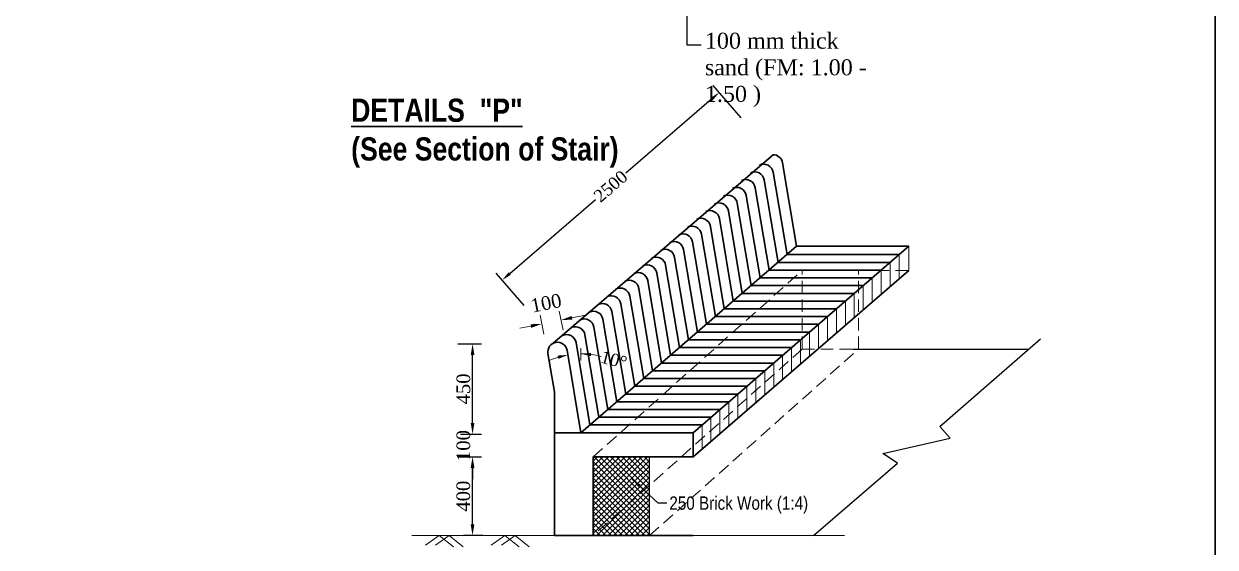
# Model space of a CAD drawing. Header units: metres. Extents: x -1354 to 3686, y -9962 to -7697.
# Drawn here: x 2789.23 to 2837.19, y -7776.56 to -7755.5 of the extents above; entities that cross this region are included whole.
import ezdxf

# ---------------------------------------------------------------- set-up
doc = ezdxf.new("R2010")
doc.units = ezdxf.units.M
doc.linetypes.add('DASHED', pattern=[0.75, 0.5, -0.25])
doc.layers.add('Blocks', color=11, linetype='Continuous', lineweight=9)
doc.layers.add('Layer1', color=7, linetype='Continuous', lineweight=13)
doc.styles.get("Standard").update_dxf_attribs({"font": 'times.ttf'})
doc.styles.add('TIMES', font='ARIALN.TTF')
doc.dimstyles.get("Standard").update_dxf_attribs({"dimtxt": 0.5, "dimasz": 0.4075, "dimexe": 0.364, "dimexo": 0.219, "dimgap": 0.09, "dimtad": 0, "dimdec": 0, "dimlfac": 1000, "dimzin": 0, "dimdsep": 46, "dimtxsty": 'Standard', "dimcen": 0.09, "dimadec": 0, "dimazin": 0, "dimtfac": 1, "dimtdec": 0, "dimtofl": 0, "dimtmove": 0, "dimatfit": 3, "dimfxl": 1, "dimtolj": 1, "dimtzin": 0, "dimarcsym": 0})
pattern_1 = [(45, (4403.66699, -3930.90169), (-0.1122532015, 0.1122532015), []), (135, (4403.66699, -3930.90169), (-0.1122532015, -0.1122532015), [])]

# ---------------------------------------------------------------- blocks, each defined once
blk = doc.blocks.new('*D974')
at = {"layer": 'Defpoints', "color": 0, "lineweight": -3}
for p in [(2806.467, -7772.929), (2807.292, -7772.929), (2807.929, -7776.092)]:
    blk.add_point(p, dxfattribs=at)
at = {"layer": 'Layer1', "color": 0, "lineweight": -2}
for p, q in [((2806.686, -7772.929), (2807.656, -7772.929)), ((2807.71, -7776.092), (2806.928, -7776.092))]:
    blk.add_line(p, q, dxfattribs=at)
at = {"layer": 'Layer1', "color": 7, "lineweight": -2}
blk.add_line((2807.292, -7775.642), (2807.292, -7773.379), dxfattribs=at)
at = {"layer": 'Layer1', "color": 7, "lineweight": -3}
for points in [[(2807.217, -7773.379), (2807.367, -7773.379), (2807.292, -7772.929)], [(2807.217, -7775.642), (2807.367, -7775.642), (2807.292, -7776.092)]]:
    blk.add_solid(points, dxfattribs=at)
at = {"layer": 'Layer1', "color": 0, "lineweight": 13, "insert": (2806.922, -7774.51), "char_height": 0.55, "attachment_point": 5, "rotation": 90}
blk.add_mtext('\\A1;400', dxfattribs=at)
blk = doc.blocks.new('*D975')
at = {"layer": 'Defpoints', "color": 0, "lineweight": -3}
for p in [(2806.61, -7772.016), (2807.294, -7772.016), (2806.467, -7772.929)]:
    blk.add_point(p, dxfattribs=at)
at = {"layer": 'Layer1', "color": 7, "lineweight": -2}
for p, q in [((2807.294, -7771.566), (2807.294, -7771.116)), ((2807.294, -7773.379), (2807.294, -7773.829))]:
    blk.add_line(p, q, dxfattribs=at)
at = {"layer": 'Layer1', "color": 0, "lineweight": -2}
for p, q in [((2806.829, -7772.016), (2807.658, -7772.016)), ((2806.686, -7772.929), (2807.658, -7772.929))]:
    blk.add_line(p, q, dxfattribs=at)
at = {"layer": 'Layer1', "color": 7, "lineweight": -3}
for points in [[(2807.219, -7771.566), (2807.369, -7771.566), (2807.294, -7772.016)], [(2807.219, -7773.379), (2807.369, -7773.379), (2807.294, -7772.929)]]:
    blk.add_solid(points, dxfattribs=at)
at = {"layer": 'Layer1', "color": 0, "lineweight": 13, "insert": (2806.925, -7772.473), "char_height": 0.55, "attachment_point": 5, "rotation": 90}
blk.add_mtext('\\A1;100', dxfattribs=at)
blk = doc.blocks.new('*D976')
at = {"layer": 'Defpoints', "color": 0, "lineweight": -3}
for p in [(2806.483, -7768.373), (2807.294, -7768.373), (2806.589, -7772.016)]:
    blk.add_point(p, dxfattribs=at)
at = {"layer": 'Layer1', "color": 0, "lineweight": -2}
for p, q in [((2806.702, -7768.373), (2807.658, -7768.373)), ((2806.808, -7772.016), (2807.658, -7772.016))]:
    blk.add_line(p, q, dxfattribs=at)
at = {"layer": 'Layer1', "color": 7, "lineweight": -2}
blk.add_line((2807.294, -7771.566), (2807.294, -7768.823), dxfattribs=at)
at = {"layer": 'Layer1', "color": 7, "lineweight": -3}
for points in [[(2807.219, -7768.823), (2807.369, -7768.823), (2807.294, -7768.373)], [(2807.219, -7771.566), (2807.369, -7771.566), (2807.294, -7772.016)]]:
    blk.add_solid(points, dxfattribs=at)
at = {"layer": 'Layer1', "color": 0, "lineweight": 13, "insert": (2806.925, -7770.195), "char_height": 0.55, "attachment_point": 5, "rotation": 90}
blk.add_mtext('\\A1;450', dxfattribs=at)
blk = doc.blocks.new('*D979')
at = {"layer": 'Blocks', "color": 0, "linetype": 'ByBlock', "lineweight": -2, "ltscale": 0.5}
for p, q in [((2818.104, -7759.282), (2816.985, -7757.986)), ((2816.914, -7758.528), (2813.464, -7761.51)), ((2808.792, -7765.547), (2812.242, -7762.566)), ((2809.365, -7766.834), (2808.245, -7765.538))]:
    blk.add_line(p, q, dxfattribs=at)
at = {"layer": 'Blocks', "color": 0, "linetype": 'ByBlock', "lineweight": -3, "ltscale": 0.5}
for points in [[(2816.87, -7758.477), (2816.959, -7758.58), (2817.223, -7758.262)], [(2808.747, -7765.496), (2808.836, -7765.599), (2808.483, -7765.814)]]:
    blk.add_solid(points, dxfattribs=at)
at = {"layer": 'Defpoints', "color": 0, "linetype": 'ByBlock', "lineweight": -3, "ltscale": 0.5}
for p in [(2817.223, -7758.262), (2818.247, -7759.447), (2809.508, -7767)]:
    blk.add_point(p, dxfattribs=at)
at = {"layer": 'Blocks', "color": 0, "linetype": 'ByBlock', "lineweight": 13, "ltscale": 0.5, "insert": (2812.853, -7762.038), "char_height": 0.5, "attachment_point": 5, "rotation": 40.8322}
blk.add_mtext('\\A1;2500', dxfattribs=at)
blk = doc.blocks.new('*D1012')
at = {"layer": 'Defpoints', "color": 0, "lineweight": -3}
for p in [(2806.467, -7772.929), (2807.292, -7772.929), (2807.929, -7776.092)]:
    blk.add_point(p, dxfattribs=at)
at = {"layer": 'Layer1', "color": 0, "lineweight": -2}
for p, q in [((2806.686, -7772.929), (2807.656, -7772.929)), ((2807.71, -7776.092), (2806.928, -7776.092))]:
    blk.add_line(p, q, dxfattribs=at)
at = {"layer": 'Layer1', "color": 7, "lineweight": -2}
blk.add_line((2807.292, -7775.642), (2807.292, -7773.379), dxfattribs=at)
at = {"layer": 'Layer1', "color": 7, "lineweight": -3}
for points in [[(2807.217, -7773.379), (2807.367, -7773.379), (2807.292, -7772.929)], [(2807.217, -7775.642), (2807.367, -7775.642), (2807.292, -7776.092)]]:
    blk.add_solid(points, dxfattribs=at)
at = {"layer": 'Layer1', "color": 0, "lineweight": 13, "insert": (2806.922, -7774.51), "char_height": 0.55, "attachment_point": 5, "rotation": 90}
blk.add_mtext('\\A1;400', dxfattribs=at)
blk = doc.blocks.new('*D1013')
at = {"layer": 'Defpoints', "color": 0, "lineweight": -3}
for p in [(2806.61, -7772.016), (2807.294, -7772.016), (2806.467, -7772.929)]:
    blk.add_point(p, dxfattribs=at)
at = {"layer": 'Layer1', "color": 7, "lineweight": -2}
for p, q in [((2807.294, -7771.566), (2807.294, -7771.116)), ((2807.294, -7773.379), (2807.294, -7773.829))]:
    blk.add_line(p, q, dxfattribs=at)
at = {"layer": 'Layer1', "color": 0, "lineweight": -2}
for p, q in [((2806.829, -7772.016), (2807.658, -7772.016)), ((2806.686, -7772.929), (2807.658, -7772.929))]:
    blk.add_line(p, q, dxfattribs=at)
at = {"layer": 'Layer1', "color": 7, "lineweight": -3}
for points in [[(2807.219, -7771.566), (2807.369, -7771.566), (2807.294, -7772.016)], [(2807.219, -7773.379), (2807.369, -7773.379), (2807.294, -7772.929)]]:
    blk.add_solid(points, dxfattribs=at)
at = {"layer": 'Layer1', "color": 0, "lineweight": 13, "insert": (2806.925, -7772.473), "char_height": 0.55, "attachment_point": 5, "rotation": 90}
blk.add_mtext('\\A1;100', dxfattribs=at)
blk = doc.blocks.new('*D1014')
at = {"layer": 'Defpoints', "color": 0, "lineweight": -3}
for p in [(2806.483, -7768.373), (2807.294, -7768.373), (2806.589, -7772.016)]:
    blk.add_point(p, dxfattribs=at)
at = {"layer": 'Layer1', "color": 0, "lineweight": -2}
for p, q in [((2806.702, -7768.373), (2807.658, -7768.373)), ((2806.808, -7772.016), (2807.658, -7772.016))]:
    blk.add_line(p, q, dxfattribs=at)
at = {"layer": 'Layer1', "color": 7, "lineweight": -2}
blk.add_line((2807.294, -7771.566), (2807.294, -7768.823), dxfattribs=at)
at = {"layer": 'Layer1', "color": 7, "lineweight": -3}
for points in [[(2807.219, -7768.823), (2807.369, -7768.823), (2807.294, -7768.373)], [(2807.219, -7771.566), (2807.369, -7771.566), (2807.294, -7772.016)]]:
    blk.add_solid(points, dxfattribs=at)
at = {"layer": 'Layer1', "color": 0, "lineweight": 13, "insert": (2806.925, -7770.195), "char_height": 0.55, "attachment_point": 5, "rotation": 90}
blk.add_mtext('\\A1;450', dxfattribs=at)
blk = doc.blocks.new('*D1017')
at = {"layer": 'Blocks', "color": 0, "linetype": 'ByBlock', "lineweight": -2, "ltscale": 0.5}
for p, q in [((2818.104, -7759.282), (2816.985, -7757.986)), ((2816.914, -7758.528), (2813.464, -7761.51)), ((2808.792, -7765.547), (2812.242, -7762.566)), ((2809.365, -7766.834), (2808.245, -7765.538))]:
    blk.add_line(p, q, dxfattribs=at)
at = {"layer": 'Blocks', "color": 0, "linetype": 'ByBlock', "lineweight": -3, "ltscale": 0.5}
for points in [[(2816.87, -7758.477), (2816.959, -7758.58), (2817.223, -7758.262)], [(2808.747, -7765.496), (2808.836, -7765.599), (2808.483, -7765.814)]]:
    blk.add_solid(points, dxfattribs=at)
at = {"layer": 'Defpoints', "color": 0, "linetype": 'ByBlock', "lineweight": -3, "ltscale": 0.5}
for p in [(2817.223, -7758.262), (2818.247, -7759.447), (2809.508, -7767)]:
    blk.add_point(p, dxfattribs=at)
at = {"layer": 'Blocks', "color": 0, "linetype": 'ByBlock', "lineweight": 13, "ltscale": 0.5, "insert": (2812.853, -7762.038), "char_height": 0.5, "attachment_point": 5, "rotation": 40.8322}
blk.add_mtext('\\A1;2500', dxfattribs=at)

msp = doc.modelspace()

# ---------------------------------------------------------------- hatches: boundary and pattern name
at = {"layer": 'Blocks', "linetype": 'ByBlock', "lineweight": 5, "ltscale": 0.5}
h = msp.add_hatch(dxfattribs=at)
h.set_pattern_fill('ANSI37', color=0, scale=0.05, style=0)
h.set_pattern_definition(pattern_1)
h.paths.add_polyline_path([(2814.417193, -7776.092006), (2814.417193, -7772.9287), (2812.149664, -7772.9287), (2812.149664, -7776.092006)])
h = msp.add_hatch(dxfattribs=at)
h.set_pattern_fill('ANSI37', color=0, scale=0.05, style=0)
h.set_pattern_definition(pattern_1)
h.paths.add_polyline_path([(2814.417193, -7776.092006), (2814.417193, -7772.9287), (2812.149664, -7772.9287), (2812.149664, -7776.092006)])

# ---------------------------------------------------------------- linework, layer by layer
at = {"color": 0, "linetype": 'DASHED', "lineweight": 9}
for p, q in [((2812.149664, -7772.9287), (2820.562924, -7765.426139)), ((2812.149664, -7772.9287), (2820.562924, -7765.426139)), ((2820.562924, -7765.426139), (2824.850776, -7765.426139)), ((2820.562924, -7768.589445), (2820.562924, -7765.426139)), ((2820.562924, -7765.426139), (2824.850776, -7765.426139)), ((2820.562924, -7768.589445), (2820.562924, -7765.426139)), ((2822.830454, -7768.589445), (2822.830454, -7765.426139)), ((2822.830454, -7768.589445), (2822.830454, -7765.426139)), ((2820.562924, -7768.589445), (2812.149664, -7776.092006)), ((2820.562924, -7768.589445), (2812.149664, -7776.092006)), ((2814.417193, -7776.092006), (2822.830454, -7768.589445)), ((2814.417193, -7776.092006), (2822.830454, -7768.589445)), ((2820.562924, -7768.589445), (2822.830454, -7768.589445)), ((2820.562924, -7768.589445), (2822.830454, -7768.589445))]:
    msp.add_line(p, q, dxfattribs=at)
at = {"color": 0, "linetype": 'Continuous', "lineweight": -3, "ltscale": 0.5}
for p, q in [((2822.593152, -7768.589445), (2829.680371, -7768.589445)), ((2822.593152, -7768.589445), (2829.680371, -7768.589445)), ((2814.417193, -7776.092006), (2814.417193, -7772.9287)), ((2814.417193, -7776.092006), (2814.417193, -7772.9287))]:
    msp.add_line(p, q, dxfattribs=at)
msp.add_lwpolyline([(2821.023627, -7776.092006), (2824.393337, -7773.180047), (2823.804423, -7772.78988), (2826.521667, -7772.180156), (2826.10644, -7771.699656), (2830.150991, -7768.179888)], dxfattribs=at)
msp.add_lwpolyline([(2821.023627, -7776.092006), (2824.393337, -7773.180047), (2823.804423, -7772.78988), (2826.521667, -7772.180156), (2826.10644, -7771.699656), (2830.150991, -7768.179888)], dxfattribs=at)
at = {"layer": 'Blocks', "color": 0, "linetype": 'ByBlock', "lineweight": 30, "ltscale": 0.5}
for p, q in [((2810.540267, -7768.353021), (2819.386946, -7760.766271)), ((2810.540267, -7768.353021), (2819.386946, -7760.766271)), ((2820.338225, -7764.454117), (2819.772149, -7761.092039)), ((2820.338225, -7764.454117), (2819.772149, -7761.092039)), ((2819.590544, -7765.100231), (2819.03191, -7761.782347)), ((2819.590544, -7765.100231), (2819.03191, -7761.782347)), ((2819.951193, -7764.788574), (2819.392558, -7761.470691)), ((2819.951193, -7764.788574), (2819.392558, -7761.470691)), ((2819.229896, -7765.411887), (2818.671261, -7762.094004)), ((2819.229896, -7765.411887), (2818.671261, -7762.094004)), ((2818.5086, -7766.035201), (2817.949965, -7762.717318)), ((2818.5086, -7766.035201), (2817.949965, -7762.717318)), ((2818.869248, -7765.723544), (2818.310613, -7762.405661)), ((2818.869248, -7765.723544), (2818.310613, -7762.405661)), ((2818.147952, -7766.346857), (2817.589317, -7763.028974)), ((2818.147952, -7766.346857), (2817.589317, -7763.028974)), ((2817.426656, -7766.970171), (2816.868021, -7763.652288)), ((2817.426656, -7766.970171), (2816.868021, -7763.652288)), ((2817.787304, -7766.658514), (2817.228669, -7763.340631)), ((2817.787304, -7766.658514), (2817.228669, -7763.340631)), ((2817.066007, -7767.281827), (2816.507373, -7763.963944)), ((2817.066007, -7767.281827), (2816.507373, -7763.963944)), ((2811.656285, -7771.956678), (2820.338225, -7764.454117)), ((2811.656285, -7771.956678), (2820.338225, -7764.454117)), ((2816.344711, -7767.905141), (2815.786076, -7764.587258)), ((2816.344711, -7767.905141), (2815.786076, -7764.587258)), ((2816.705359, -7767.593484), (2816.146724, -7764.275601)), ((2816.705359, -7767.593484), (2816.146724, -7764.275601)), ((2816.168836, -7771.956678), (2824.850776, -7764.454117)), ((2816.168836, -7771.956678), (2824.850776, -7764.454117)), ((2820.338225, -7764.454117), (2824.850776, -7764.454117)), ((2820.338225, -7764.454117), (2824.850776, -7764.454117)), ((2815.984063, -7768.216797), (2815.425428, -7764.898914)), ((2815.984063, -7768.216797), (2815.425428, -7764.898914)), ((2819.590544, -7765.100231), (2824.103095, -7765.100231)), ((2819.590544, -7765.100231), (2824.103095, -7765.100231)), ((2819.951193, -7764.788574), (2824.463743, -7764.788574)), ((2819.951193, -7764.788574), (2824.463743, -7764.788574)), ((2815.262767, -7768.840111), (2814.704132, -7765.522228)), ((2815.262767, -7768.840111), (2814.704132, -7765.522228)), ((2815.623415, -7768.528454), (2815.06478, -7765.210571)), ((2815.623415, -7768.528454), (2815.06478, -7765.210571)), ((2816.168836, -7772.9287), (2824.850776, -7765.426139)), ((2816.168836, -7772.9287), (2824.850776, -7765.426139)), ((2819.229896, -7765.411887), (2823.742447, -7765.411887)), ((2819.229896, -7765.411887), (2823.742447, -7765.411887)), ((2814.902119, -7769.151768), (2814.343484, -7765.833884)), ((2814.902119, -7769.151768), (2814.343484, -7765.833884)), ((2818.5086, -7766.035201), (2823.02115, -7766.035201)), ((2818.5086, -7766.035201), (2823.02115, -7766.035201)), ((2818.869248, -7765.723544), (2823.381798, -7765.723544)), ((2818.869248, -7765.723544), (2823.381798, -7765.723544)), ((2814.180822, -7769.775081), (2813.622187, -7766.457198)), ((2814.180822, -7769.775081), (2813.622187, -7766.457198)), ((2814.54147, -7769.463424), (2813.982836, -7766.145541)), ((2814.54147, -7769.463424), (2813.982836, -7766.145541)), ((2818.147952, -7766.346857), (2822.660502, -7766.346857)), ((2818.147952, -7766.346857), (2822.660502, -7766.346857)), ((2813.820174, -7770.086738), (2813.261539, -7766.768855)), ((2813.820174, -7770.086738), (2813.261539, -7766.768855)), ((2817.426656, -7766.970171), (2821.939206, -7766.970171)), ((2817.426656, -7766.970171), (2821.939206, -7766.970171)), ((2817.787304, -7766.658514), (2822.299854, -7766.658514)), ((2817.787304, -7766.658514), (2822.299854, -7766.658514)), ((2813.098878, -7770.710051), (2812.540243, -7767.392168)), ((2813.098878, -7770.710051), (2812.540243, -7767.392168)), ((2813.459526, -7770.398394), (2812.900891, -7767.080511)), ((2813.459526, -7770.398394), (2812.900891, -7767.080511)), ((2817.066007, -7767.281827), (2821.578558, -7767.281827)), ((2817.066007, -7767.281827), (2821.578558, -7767.281827)), ((2812.377581, -7771.333364), (2811.818947, -7768.015481)), ((2812.377581, -7771.333364), (2811.818947, -7768.015481)), ((2812.73823, -7771.021708), (2812.179595, -7767.703825)), ((2812.73823, -7771.021708), (2812.179595, -7767.703825)), ((2816.344711, -7767.905141), (2820.857261, -7767.905141)), ((2816.344711, -7767.905141), (2820.857261, -7767.905141)), ((2816.705359, -7767.593484), (2821.21791, -7767.593484)), ((2816.705359, -7767.593484), (2821.21791, -7767.593484)), ((2812.016933, -7771.645021), (2811.458299, -7768.327138)), ((2812.016933, -7771.645021), (2811.458299, -7768.327138)), ((2815.984063, -7768.216797), (2820.496613, -7768.216797)), ((2815.984063, -7768.216797), (2820.496613, -7768.216797)), ((2810.587164, -7770.312242), (2810.327244, -7768.768509)), ((2810.587164, -7770.312242), (2810.327244, -7768.768509)), ((2811.656285, -7771.956678), (2811.09765, -7768.638795)), ((2811.656285, -7771.956678), (2811.09765, -7768.638795)), ((2815.262767, -7768.840111), (2819.775317, -7768.840111)), ((2815.262767, -7768.840111), (2819.775317, -7768.840111)), ((2815.623415, -7768.528454), (2820.135965, -7768.528454)), ((2815.623415, -7768.528454), (2820.135965, -7768.528454)), ((2814.54147, -7769.463424), (2819.054021, -7769.463424)), ((2814.54147, -7769.463424), (2819.054021, -7769.463424)), ((2814.902119, -7769.151768), (2819.414669, -7769.151768)), ((2814.902119, -7769.151768), (2819.414669, -7769.151768)), ((2814.180822, -7769.775081), (2818.693373, -7769.775081)), ((2814.180822, -7769.775081), (2818.693373, -7769.775081)), ((2810.587164, -7776.092006), (2810.587164, -7770.312242)), ((2810.587164, -7776.092006), (2810.587164, -7770.312242)), ((2813.459526, -7770.398394), (2817.972076, -7770.398394)), ((2813.459526, -7770.398394), (2817.972076, -7770.398394)), ((2813.820174, -7770.086738), (2818.332724, -7770.086738)), ((2813.820174, -7770.086738), (2818.332724, -7770.086738)), ((2813.098878, -7770.710051), (2817.611428, -7770.710051)), ((2813.098878, -7770.710051), (2817.611428, -7770.710051)), ((2812.377581, -7771.333364), (2816.890132, -7771.333364)), ((2812.377581, -7771.333364), (2816.890132, -7771.333364)), ((2812.73823, -7771.021708), (2817.25078, -7771.021708)), ((2812.73823, -7771.021708), (2817.25078, -7771.021708)), ((2812.016933, -7771.645021), (2816.529484, -7771.645021)), ((2812.016933, -7771.645021), (2816.529484, -7771.645021)), ((2811.656285, -7771.956678), (2816.168836, -7771.956678)), ((2811.656285, -7771.956678), (2816.168836, -7771.956678)), ((2816.168836, -7771.956678), (2816.168836, -7772.9287)), ((2816.168836, -7771.956678), (2816.168836, -7772.9287)), ((2812.149664, -7772.9287), (2816.168836, -7772.9287)), ((2812.149664, -7776.092006), (2812.149664, -7772.9287)), ((2812.149664, -7772.9287), (2816.168836, -7772.9287)), ((2812.149664, -7776.092006), (2812.149664, -7772.9287))]:
    msp.add_line(p, q, dxfattribs=at)
at = {"layer": 'Blocks', "color": 0, "linetype": 'ByBlock', "lineweight": 13, "ltscale": 0.5}
for p, q in [((2824.850776, -7764.454117), (2824.850776, -7765.426139)), ((2824.850776, -7764.454117), (2824.850776, -7765.426139)), ((2824.103095, -7765.100231), (2824.103095, -7766.072253)), ((2824.103095, -7765.100231), (2824.103095, -7766.072253)), ((2824.463743, -7764.788574), (2824.463743, -7765.760596)), ((2824.463743, -7764.788574), (2824.463743, -7765.760596)), ((2823.742447, -7765.411887), (2823.742447, -7766.38391)), ((2823.742447, -7765.411887), (2823.742447, -7766.38391)), ((2823.02115, -7766.035201), (2823.02115, -7767.007223)), ((2823.02115, -7766.035201), (2823.02115, -7767.007223)), ((2823.381798, -7765.723544), (2823.381798, -7766.695567)), ((2823.381798, -7765.723544), (2823.381798, -7766.695567)), ((2822.660502, -7766.346857), (2822.660502, -7767.31888)), ((2822.660502, -7766.346857), (2822.660502, -7767.31888)), ((2821.939206, -7766.970171), (2821.939206, -7767.942193)), ((2821.939206, -7766.970171), (2821.939206, -7767.942193)), ((2822.299854, -7766.658514), (2822.299854, -7767.630537)), ((2822.299854, -7766.658514), (2822.299854, -7767.630537)), ((2821.578558, -7767.281827), (2821.578558, -7768.25385)), ((2821.578558, -7767.281827), (2821.578558, -7768.25385)), ((2820.857261, -7767.905141), (2820.857261, -7768.877163)), ((2820.857261, -7767.905141), (2820.857261, -7768.877163)), ((2821.21791, -7767.593484), (2821.21791, -7768.565507)), ((2821.21791, -7767.593484), (2821.21791, -7768.565507)), ((2820.496613, -7768.216797), (2820.496613, -7769.18882)), ((2820.496613, -7768.216797), (2820.496613, -7769.18882)), ((2811.656285, -7769.055072), (2811.656285, -7768.55355)), ((2811.656285, -7769.055072), (2811.656285, -7768.55355)), ((2819.775317, -7768.840111), (2819.775317, -7769.812133)), ((2819.775317, -7768.840111), (2819.775317, -7769.812133)), ((2820.135965, -7768.528454), (2820.135965, -7769.500477)), ((2820.135965, -7768.528454), (2820.135965, -7769.500477)), ((2819.054021, -7769.463424), (2819.054021, -7770.435447)), ((2819.054021, -7769.463424), (2819.054021, -7770.435447)), ((2819.414669, -7769.151768), (2819.414669, -7770.12379)), ((2819.414669, -7769.151768), (2819.414669, -7770.12379)), ((2818.693373, -7769.775081), (2818.693373, -7770.747104)), ((2818.693373, -7769.775081), (2818.693373, -7770.747104)), ((2817.972076, -7770.398394), (2817.972076, -7771.370417)), ((2817.972076, -7770.398394), (2817.972076, -7771.370417)), ((2818.332724, -7770.086738), (2818.332724, -7771.05876)), ((2818.332724, -7770.086738), (2818.332724, -7771.05876)), ((2817.611428, -7770.710051), (2817.611428, -7771.682074)), ((2817.611428, -7770.710051), (2817.611428, -7771.682074)), ((2816.890132, -7771.333364), (2816.890132, -7772.305387)), ((2816.890132, -7771.333364), (2816.890132, -7772.305387)), ((2817.25078, -7771.021708), (2817.25078, -7771.99373)), ((2817.25078, -7771.021708), (2817.25078, -7771.99373)), ((2816.529484, -7771.645021), (2816.529484, -7772.617044)), ((2816.529484, -7771.645021), (2816.529484, -7772.617044)), ((2810.587164, -7776.092006), (2804.847944, -7776.092006)), ((2810.587164, -7776.092006), (2804.847944, -7776.092006))]:
    msp.add_line(p, q, dxfattribs=at)
at = {"layer": 'Blocks', "color": 0, "linetype": 'ByBlock', "lineweight": 30, "ltscale": 0.5}
msp.add_lwpolyline([(2816.168836, -7772.9287), (2816.168836, -7771.956678), (2810.587164, -7771.956678), (2810.587164, -7776.092006), (2816.168836, -7776.092006)], dxfattribs=at)
msp.add_lwpolyline([(2816.168836, -7772.9287), (2816.168836, -7771.956678), (2810.587164, -7771.956678), (2810.587164, -7776.092006), (2816.168836, -7776.092006)], dxfattribs=at)
at = {"layer": 'Blocks', "color": 0, "linetype": 'ByBlock', "lineweight": 13, "ltscale": 0.5}
for points in [[(2805.397662, -7776.478231), (2805.953241, -7776.092006), (2806.519983, -7776.544822)], [(2805.397662, -7776.478231), (2805.953241, -7776.092006), (2806.519983, -7776.544822)], [(2805.797679, -7776.478231), (2806.353259, -7776.092006), (2806.920001, -7776.544822)], [(2805.797679, -7776.478231), (2806.353259, -7776.092006), (2806.920001, -7776.544822)], [(2808.042373, -7776.478231), (2808.597952, -7776.092006), (2809.164694, -7776.544822)], [(2808.042373, -7776.478231), (2808.597952, -7776.092006), (2809.164694, -7776.544822)], [(2808.453553, -7776.478231), (2809.009132, -7776.092006), (2809.575874, -7776.544822)], [(2808.453553, -7776.478231), (2809.009132, -7776.092006), (2809.575874, -7776.544822)]]:
    msp.add_lwpolyline(points, dxfattribs=at)
at = {"layer": 'Blocks', "color": 0, "linetype": 'ByBlock', "lineweight": 30, "ltscale": 0.5}
for centre, end in [((2819.386946, -7761.156896), 90), ((2819.386946, -7761.156896), 90), ((2819.007355, -7761.535548), 115.1317154), ((2819.007355, -7761.535548), 115.1317154), ((2818.286058, -7762.158861), 115.1317154), ((2818.286058, -7762.158861), 115.1317154), ((2818.646706, -7761.847204), 115.1317154), ((2818.646706, -7761.847204), 115.1317154), ((2817.92541, -7762.470518), 115.1317154), ((2817.92541, -7762.470518), 115.1317154), ((2817.204114, -7763.093831), 115.1317154), ((2817.204114, -7763.093831), 115.1317154), ((2817.564762, -7762.782175), 115.1317154), ((2817.564762, -7762.782175), 115.1317154), ((2816.843466, -7763.405488), 115.1317154), ((2816.843466, -7763.405488), 115.1317154), ((2816.122169, -7764.028801), 115.1317154), ((2816.122169, -7764.028801), 115.1317154), ((2816.482818, -7763.717145), 115.1317154), ((2816.482818, -7763.717145), 115.1317154), ((2815.761521, -7764.340458), 115.1317154), ((2815.761521, -7764.340458), 115.1317154), ((2815.040225, -7764.963771), 115.1317154), ((2815.040225, -7764.963771), 115.1317154), ((2815.400873, -7764.652115), 115.1317154), ((2815.400873, -7764.652115), 115.1317154), ((2814.679577, -7765.275428), 115.1317154), ((2814.679577, -7765.275428), 115.1317154), ((2813.958281, -7765.898741), 115.1317154), ((2813.958281, -7765.898741), 115.1317154), ((2814.318929, -7765.587085), 115.1317154), ((2814.318929, -7765.587085), 115.1317154), ((2813.597632, -7766.210398), 115.1317154), ((2813.597632, -7766.210398), 115.1317154), ((2812.876336, -7766.833712), 115.1317154), ((2812.876336, -7766.833712), 115.1317154), ((2813.236984, -7766.522055), 115.1317154), ((2813.236984, -7766.522055), 115.1317154), ((2812.15504, -7767.457025), 115.1317154), ((2812.15504, -7767.457025), 115.1317154), ((2812.515688, -7767.145368), 115.1317154), ((2812.515688, -7767.145368), 115.1317154), ((2811.794392, -7767.768682), 115.1317154), ((2811.794392, -7767.768682), 115.1317154), ((2811.073095, -7768.391995), 115.1317154), ((2811.073095, -7768.391995), 115.1317154), ((2811.433744, -7768.080338), 115.1317154), ((2811.433744, -7768.080338), 115.1317154), ((2810.712447, -7768.703652), 189.5572991), ((2810.712447, -7768.703652), 189.5572991)]:
    msp.add_arc(centre, 0.390625, 9.5572991, end, dxfattribs=at)
at = {"layer": 'Blocks', "color": 0, "linetype": 'ByBlock', "lineweight": 13, "ltscale": 0.5}
for start, end in [(106.9136152, 114.2699314), (106.9136152, 114.2699314), (75.2568308, 90), (75.2568308, 90), (75.2873677, 82.6436838), (75.2873677, 82.6436838)]:
    msp.add_arc((2811.656285, -7771.956678), 3.176056, start, end, dxfattribs=at)
for points in [[(2810.716727, -7768.851891), (2810.747826, -7768.984116), (2811.128952, -7768.824705)], [(2810.716727, -7768.851891), (2810.747826, -7768.984116), (2811.128952, -7768.824705)], [(2812.058589, -7768.87454), (2812.067303, -7768.738987), (2811.656285, -7768.780621)], [(2812.058589, -7768.87454), (2812.067303, -7768.738987), (2811.656285, -7768.780621)]]:
    msp.add_solid(points, dxfattribs=at)
at = {"layer": 'Layer1', "color": 7, "lineweight": 13}
for p, q in [((2810.934175, -7767.824435), (2810.781953, -7767.063737)), ((2810.934175, -7767.824435), (2810.781953, -7767.063737)), ((2810.164022, -7767.986152), (2810.010337, -7767.218144)), ((2810.164022, -7767.986152), (2810.010337, -7767.218144)), ((2811.294629, -7767.332363), (2811.906496, -7767.209923)), ((2811.294629, -7767.332363), (2811.906496, -7767.209923)), ((2809.640509, -7767.663366), (2809.199256, -7767.751664)), ((2809.640509, -7767.663366), (2809.199256, -7767.751664)), ((2812.149664, -7776.092006), (2822.265395, -7776.092006)), ((2812.149664, -7776.092006), (2822.265395, -7776.092006))]:
    msp.add_line(p, q, dxfattribs=at)
at = {"layer": 'Layer1', "color": 7, "lineweight": 30}
msp.add_lwpolyline([(2813.54408, -7807.272354), (2726.087141, -7807.272354), (2726.087141, -7729.910608), (2837.186222, -7729.910608), (2837.186222, -7790.795543), (2837.186222, -7804.750124), (2837.186222, -7807.272354)], close=True, dxfattribs=at)
msp.add_lwpolyline([(2813.54408, -7807.272354), (2726.087141, -7807.272354), (2726.087141, -7729.910608), (2837.186222, -7729.910608), (2837.186222, -7790.795543), (2837.186222, -7804.750124), (2837.186222, -7807.272354)], close=True, dxfattribs=at)
at = {"layer": 'Layer1', "color": 7, "lineweight": 13}
for points in [[(2811.279912, -7767.258821), (2811.309345, -7767.405905), (2810.853377, -7767.420661)], [(2811.279912, -7767.258821), (2811.309345, -7767.405905), (2810.853377, -7767.420661)], [(2809.625792, -7767.589824), (2809.655225, -7767.736908), (2810.081761, -7767.575068)], [(2809.625792, -7767.589824), (2809.655225, -7767.736908), (2810.081761, -7767.575068)]]:
    msp.add_solid(points, dxfattribs=at)

# ---------------------------------------------------------------- texts
at = {"layer": 'Blocks', "color": 0, "linetype": 'ByBlock', "lineweight": 13}
msp.add_text('10° ', height=0.5, rotation=345.2568308, dxfattribs=at).set_placement((2812.405396, -7769.123661))
msp.add_text('10° ', height=0.5, rotation=345.2568308, dxfattribs=at).set_placement((2812.405396, -7769.123661))
at = {"layer": 'Layer1', "color": 7, "lineweight": 30, "attachment_point": 1, "style": 'TIMES'}
for s, insert, char_height, width in [('{\\fTimes New Roman|b0|i0|c0|p18;100 mm thick sand (FM: 1.00 - 1.50 )}', (2816.642885, -7755.856773), 0.6422922, 7.3790872), ('{\\fTimes New Roman|b0|i0|c0|p18;100 mm thick sand (FM: 1.00 - 1.50 )}', (2816.642885, -7755.856773), 0.6422922, 7.3790872), ('{\\fArial Narrow|b1|i0|c0|p34;\\LDETAILS  "P"\\P\\l(See Section of Stair)}', (2802.407879, -7758.508811), 0.9342432, 21.86326478), ('{\\fArial Narrow|b1|i0|c0|p34;\\LDETAILS  "P"\\P\\l(See Section of Stair)}', (2802.407879, -7758.508811), 0.9342432, 21.86326478)]:
    msp.add_mtext(s, dxfattribs=dict(at, insert=insert, char_height=char_height, width=width))
at = {"layer": 'Layer1', "color": 7, "lineweight": 13, "insert": (2810.253356, -7766.739295), "char_height": 0.55, "attachment_point": 5, "rotation": 11.3158973}
msp.add_mtext('\\A1;100', dxfattribs=at)
at = {"layer": 'Layer1', "color": 7, "lineweight": 13, "insert": (2815.214812, -7774.520427), "char_height": 0.5352435, "width": 5.87162151, "attachment_point": 1, "style": 'TIMES'}
msp.add_mtext('250 Brick Work (1:4)', dxfattribs=at)

# ---------------------------------------------------------------- dimensions: what is measured, and where the dimension line sits
at = {"layer": 'Blocks', "color": 0, "linetype": 'ByBlock', "lineweight": 13, "ltscale": 0.5}
for picture in ['*D979', '*D1017']:
    dim = msp.add_aligned_dim(p1=(2809.507859, -7766.999555), p2=(2818.247215, -7759.447378), distance=1.567013, text='2500', dimstyle='Standard', override={"dimdec": 2, "dimlfac": 1, "dimpost": ' m', "dimtdec": 2, "dimfxl": 700, "dimfxlon": 1}, dxfattribs=at)
    dim.commit()
    dim.dimension.update_dxf_attribs({"geometry": picture, "text_midpoint": (2812.852952, -7762.03782)})
at = {"layer": 'Layer1', "color": 7, "lineweight": 13}
for base, p1, p2, text, picture, middle in [((2807.294309, -7768.372782), (2806.588869, -7772.016433), (2806.483309, -7768.372782), '450', '*D976', (2806.924551, -7770.194608)), ((2807.294309, -7768.372782), (2806.588869, -7772.016433), (2806.483309, -7768.372782), '450', '*D1014', (2806.924551, -7770.194608)), ((2807.2921, -7772.9287), (2807.929014, -7776.092006), (2806.466876, -7772.9287), '400', '*D974', (2806.922341, -7774.510353)), ((2807.2921, -7772.9287), (2807.929014, -7776.092006), (2806.466876, -7772.9287), '400', '*D1012', (2806.922341, -7774.510353))]:
    dim = msp.add_linear_dim(base=base, p1=p1, p2=p2, angle=90, text=text, dimstyle='Standard', override={"dimtxt": 0.55, "dimasz": 0.45, "dimtad": 1, "dimdec": 2, "dimrnd": 0.002, "dimpost": 'm', "dimcen": 0.05, "dimclrd": 7, "dimadec": 1, "dimtdec": 2, "dimfrac": 2}, dxfattribs=at)
    dim.commit()
    dim.dimension.update_dxf_attribs({"geometry": picture, "text_midpoint": middle})
for picture in ['*D975', '*D1013']:
    dim = msp.add_linear_dim(base=(2807.294309, -7772.016433), p1=(2806.466876, -7772.9287), p2=(2806.609512, -7772.016433), angle=90, text='100', dimstyle='Standard', override={"dimtxt": 0.55, "dimasz": 0.45, "dimtad": 1, "dimdec": 2, "dimrnd": 0.002, "dimpost": 'm', "dimcen": 0.05, "dimclrd": 7, "dimadec": 1, "dimtdec": 2, "dimfrac": 2}, dxfattribs=at)
    dim.commit()
    dim.dimension.update_dxf_attribs({"geometry": picture, "text_midpoint": (2807.294309, -7772.472567), "dimtype": 160})

# ---------------------------------------------------------------- leaders
at = {"layer": 'Blocks', "color": 0, "linetype": 'ByBlock', "lineweight": 13, "ltscale": 0.5}
msp.add_leader([(2813.718571, -7773.822499), (2814.746054, -7774.773333), (2815.115267, -7774.773333)], dimstyle='Standard', override={"dimgap": 0.09, "dimtad": 0, "dimdec": 2, "dimlfac": 1, "dimpost": ' m', "dimtdec": 2, "dimfxl": 0.12, "dimfxlon": 1}, dxfattribs=at)
msp.add_leader([(2813.718571, -7773.822499), (2814.746054, -7774.773333), (2815.115267, -7774.773333)], dimstyle='Standard', override={"dimgap": 0.09, "dimtad": 0, "dimdec": 2, "dimlfac": 1, "dimpost": ' m', "dimtdec": 2, "dimfxl": 0.12, "dimfxlon": 1}, dxfattribs=at)
at = {"layer": 'Layer1', "color": 7, "lineweight": 20}
msp.add_leader([(2815.924372, -7753.078145), (2815.918119, -7756.341299), (2816.496744, -7756.341299)], dimstyle='Standard', override={"dimtxt": 0.75, "dimasz": 0.75, "dimdec": 2, "dimrnd": 0.002, "dimpost": 'm', "dimcen": 0.05, "dimclrd": 7, "dimadec": 1, "dimtdec": 2, "dimfrac": 2}, dxfattribs=at)
msp.add_leader([(2815.924372, -7753.078145), (2815.918119, -7756.341299), (2816.496744, -7756.341299)], dimstyle='Standard', override={"dimtxt": 0.75, "dimasz": 0.75, "dimdec": 2, "dimrnd": 0.002, "dimpost": 'm', "dimcen": 0.05, "dimclrd": 7, "dimadec": 1, "dimtdec": 2, "dimfrac": 2}, dxfattribs=at)

doc.saveas('drawing.dxf')
